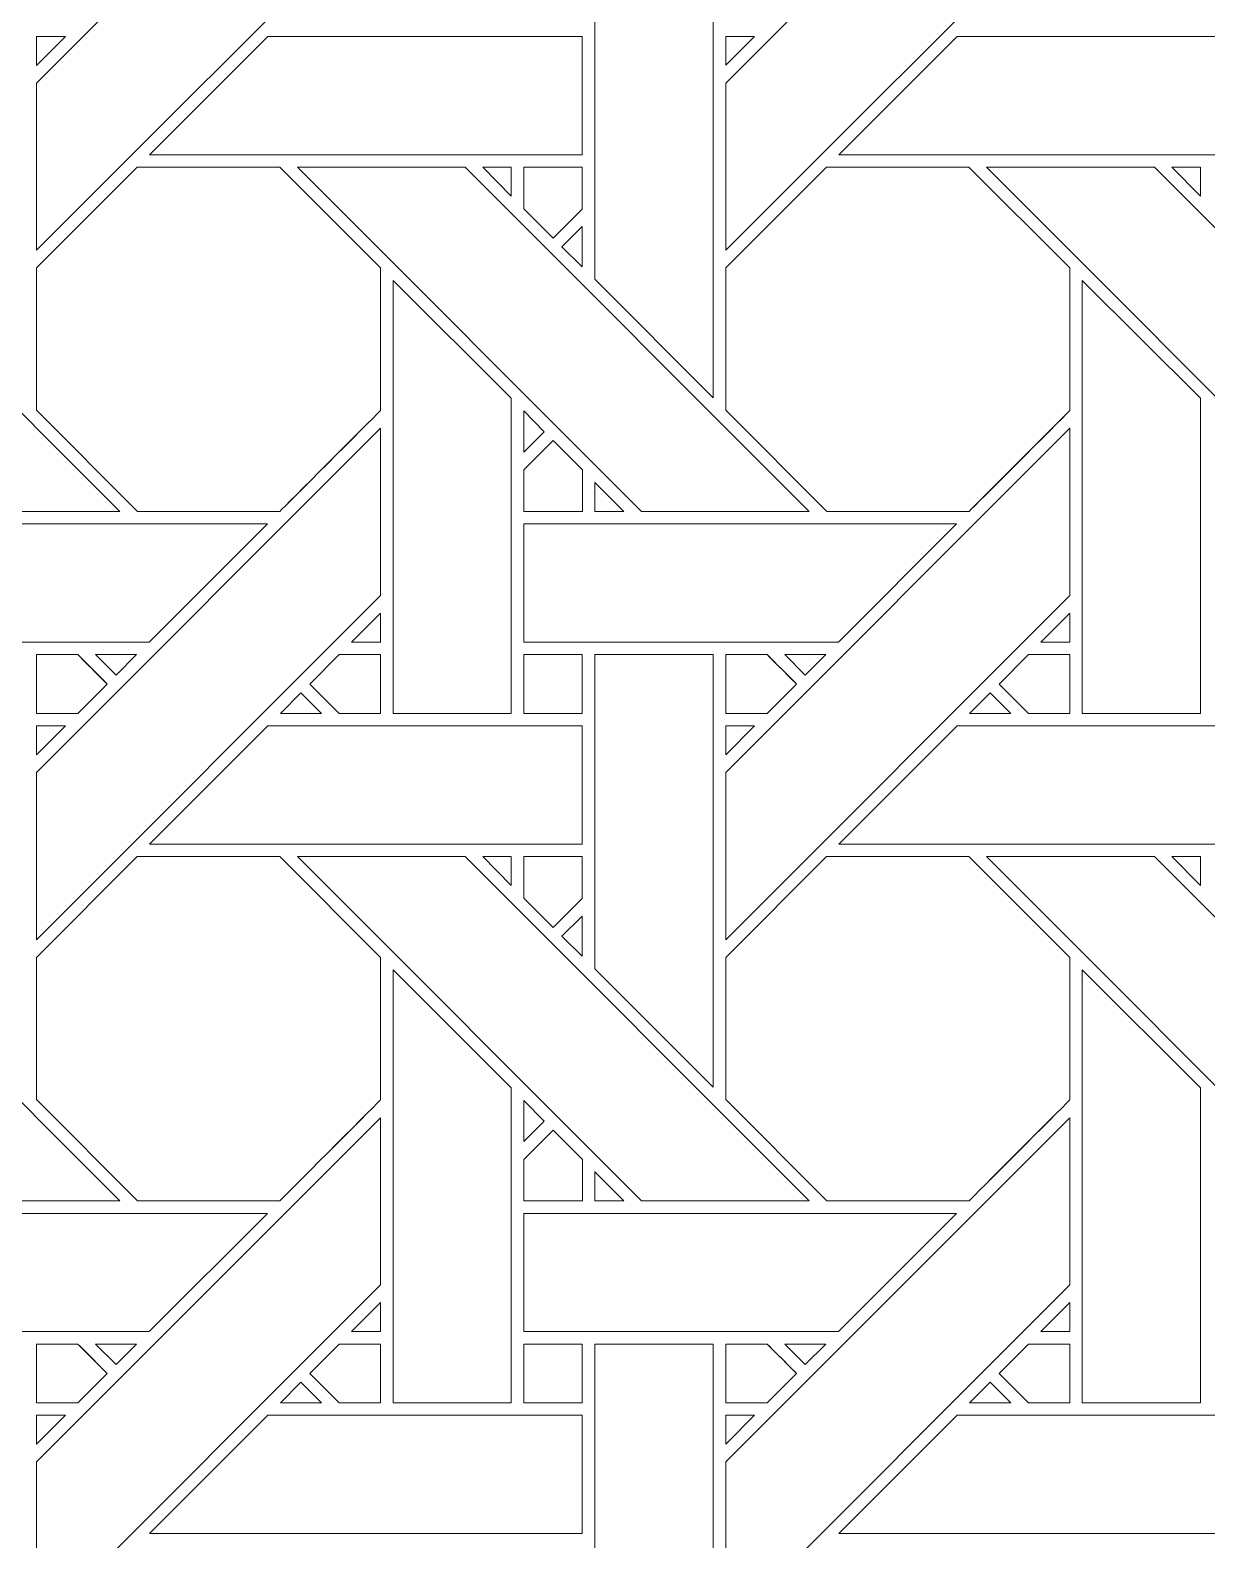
# Model space of a CAD drawing. Header units: inches. Extents: x 4.9 to 19.9, y 1.6 to 16.6.
# Drawn here: x 14.509 to 16.129, y 6.968 to 9.046 of the extents above; entities that cross this region are included whole.
import ezdxf

# ---------------------------------------------------------------- set-up
doc = ezdxf.new("R2010")
doc.units = ezdxf.units.IN
doc.header["$MEASUREMENT"] = 0
doc.layers.add('Design', color=7, linetype='Continuous', lineweight=0)

msp = doc.modelspace()

# ---------------------------------------------------------------- linework, layer by layer
at = {"layer": 'Design'}
for points, knots in [([(12.3829, 16.5948), (8.2407, 16.5948), (4.8829, 13.2369), (4.8829, 9.0948), (4.8829, 4.9526), (8.2407, 1.5948), (12.3829, 1.5948), (16.525, 1.5948), (19.8829, 4.9526), (19.8829, 9.0948), (19.8829, 13.2369), (16.525, 16.5948), (12.3829, 16.5948)], [0, 0, 0, 0, 1, 1, 1, 2, 2, 2, 3, 3, 3, 4, 4, 4, 4]), ([(12.3829, 15.6543), (8.7601, 15.6543), (5.8233, 12.7175), (5.8233, 9.0948), (5.8233, 5.472), (8.7601, 2.5353), (12.3829, 2.5353), (16.0056, 2.5353), (18.9424, 5.472), (18.9424, 9.0948), (18.9424, 12.7175), (16.0056, 15.6543), (12.3829, 15.6543)], [0, 0, 0, 0, 1, 1, 1, 2, 2, 2, 3, 3, 3, 4, 4, 4, 4]), ([(14.9915, 9.2166), (14.9915, 9.2166), (14.5179, 8.743), (14.5179, 8.743), (14.5179, 8.743), (14.5179, 8.9731), (14.5179, 8.9731), (14.5179, 8.9731), (14.9915, 9.4467), (14.9915, 9.4467), (14.9915, 9.4467), (14.9915, 9.2166), (14.9915, 9.2166)], [0, 0, 0, 0, 1, 1, 1, 2, 2, 2, 3, 3, 3, 4, 4, 4, 4]), ([(15.4666, 8.9731), (15.4666, 8.9731), (15.9403, 9.4467), (15.9403, 9.4467), (15.9403, 9.4467), (15.9403, 9.2166), (15.9403, 9.2166), (15.9403, 9.2166), (15.4666, 8.743), (15.4666, 8.743), (15.4666, 8.743), (15.4666, 8.9731), (15.4666, 8.9731)], [0, 0, 0, 0, 1, 1, 1, 2, 2, 2, 3, 3, 3, 4, 4, 4, 4]), ([(15.4494, 9.1352), (15.4494, 9.1352), (15.4494, 8.5401), (15.4494, 8.5401), (15.4494, 8.5401), (15.2865, 8.703), (15.2865, 8.703), (15.2865, 8.703), (15.2865, 9.1352), (15.2865, 9.1352), (15.2865, 9.1352), (15.4494, 9.1352), (15.4494, 9.1352)], [0, 0, 0, 0, 1, 1, 1, 2, 2, 2, 3, 3, 3, 4, 4, 4, 4]), ([(14.5577, 9.0373), (14.5577, 9.0373), (14.5179, 8.9974), (14.5179, 8.9974), (14.5179, 8.9974), (14.5179, 9.0373), (14.5179, 9.0373), (14.5179, 9.0373), (14.5577, 9.0373), (14.5577, 9.0373)], [0, 0, 0, 0, 1, 1, 1, 2, 2, 2, 3, 3, 3, 3]), ([(14.6737, 8.8745), (14.6737, 8.8745), (14.8365, 9.0373), (14.8365, 9.0373), (14.8365, 9.0373), (15.269, 9.0373), (15.269, 9.0373), (15.269, 9.0373), (15.269, 8.8745), (15.269, 8.8745), (15.269, 8.8745), (14.6737, 8.8745), (14.6737, 8.8745)], [0, 0, 0, 0, 1, 1, 1, 2, 2, 2, 3, 3, 3, 4, 4, 4, 4]), ([(15.5064, 9.0373), (15.5064, 9.0373), (15.4666, 8.9975), (15.4666, 8.9975), (15.4666, 8.9975), (15.4666, 9.0373), (15.4666, 9.0373), (15.4666, 9.0373), (15.5064, 9.0373), (15.5064, 9.0373)], [0, 0, 0, 0, 1, 1, 1, 2, 2, 2, 3, 3, 3, 3]), ([(15.6224, 8.8745), (15.6224, 8.8745), (15.7853, 9.0373), (15.7853, 9.0373), (15.7853, 9.0373), (16.2177, 9.0373), (16.2177, 9.0373), (16.2177, 9.0373), (16.2177, 8.8745), (16.2177, 8.8745), (16.2177, 8.8745), (15.6224, 8.8745), (15.6224, 8.8745)], [0, 0, 0, 0, 1, 1, 1, 2, 2, 2, 3, 3, 3, 4, 4, 4, 4]), ([(14.4018, 8.3837), (14.4018, 8.3837), (13.9283, 8.8573), (13.9283, 8.8573), (13.9283, 8.8573), (14.1592, 8.8573), (14.1592, 8.8573), (14.1592, 8.8573), (14.6329, 8.3837), (14.6329, 8.3837), (14.6329, 8.3837), (14.4018, 8.3837), (14.4018, 8.3837)], [0, 0, 0, 0, 1, 1, 1, 2, 2, 2, 3, 3, 3, 4, 4, 4, 4]), ([(14.8528, 8.3837), (14.8528, 8.3837), (14.6571, 8.3837), (14.6571, 8.3837), (14.6571, 8.3837), (14.5179, 8.5229), (14.5179, 8.5229), (14.5179, 8.5229), (14.5179, 8.7186), (14.5179, 8.7186), (14.5179, 8.7186), (14.6566, 8.8573), (14.6566, 8.8573), (14.6566, 8.8573), (14.8528, 8.8573), (14.8528, 8.8573), (14.8528, 8.8573), (14.9915, 8.7186), (14.9915, 8.7186), (14.9915, 8.7186), (14.9915, 8.5224), (14.9915, 8.5224), (14.9737, 8.5045), (14.8618, 8.3927), (14.8528, 8.3837)], [0, 0, 0, 0, 1, 1, 1, 2, 2, 2, 3, 3, 3, 4, 4, 4, 5, 5, 5, 6, 6, 6, 7, 7, 7, 8, 8, 8, 8]), ([(14.9915, 8.5224), (14.9735, 8.5042), (14.8616, 8.3925), (14.8528, 8.3837), (14.8528, 8.3837), (14.6571, 8.3837), (14.6571, 8.3837), (14.6571, 8.3837), (14.5179, 8.5229), (14.5179, 8.5229), (14.5179, 8.5229), (14.5179, 8.7186), (14.5179, 8.7186), (14.5179, 8.7186), (14.6566, 8.8573), (14.6566, 8.8573), (14.6566, 8.8573), (14.8528, 8.8573), (14.8528, 8.8573), (14.8528, 8.8573), (14.9915, 8.7186), (14.9915, 8.7186), (14.9915, 8.7186), (14.9915, 8.5224), (14.9915, 8.5224)], [0, 0, 0, 0, 1, 1, 1, 2, 2, 2, 3, 3, 3, 4, 4, 4, 5, 5, 5, 6, 6, 6, 7, 7, 7, 8, 8, 8, 8]), ([(15.3505, 8.3837), (15.3505, 8.3837), (14.877, 8.8573), (14.877, 8.8573), (14.877, 8.8573), (15.1079, 8.8573), (15.1079, 8.8573), (15.1079, 8.8573), (15.5816, 8.3837), (15.5816, 8.3837), (15.5816, 8.3837), (15.3505, 8.3837), (15.3505, 8.3837)], [0, 0, 0, 0, 1, 1, 1, 2, 2, 2, 3, 3, 3, 4, 4, 4, 4]), ([(15.1715, 8.8573), (15.1715, 8.8573), (15.1715, 8.8175), (15.1715, 8.8175), (15.1715, 8.8175), (15.1321, 8.8573), (15.1321, 8.8573), (15.1321, 8.8573), (15.1715, 8.8573), (15.1715, 8.8573)], [0, 0, 0, 0, 1, 1, 1, 2, 2, 2, 3, 3, 3, 3]), ([(15.269, 8.8573), (15.269, 8.8573), (15.269, 8.7997), (15.269, 8.7997), (15.269, 8.7997), (15.2291, 8.7598), (15.2291, 8.7598), (15.2291, 8.7598), (15.1887, 8.8001), (15.1887, 8.8001), (15.1887, 8.8001), (15.1887, 8.8573), (15.1887, 8.8573), (15.1887, 8.8573), (15.269, 8.8573), (15.269, 8.8573)], [0, 0, 0, 0, 1, 1, 1, 2, 2, 2, 3, 3, 3, 4, 4, 4, 5, 5, 5, 5]), ([(15.2291, 8.7598), (15.2291, 8.7598), (15.1887, 8.8001), (15.1887, 8.8001), (15.1887, 8.8001), (15.1887, 8.8573), (15.1887, 8.8573), (15.1887, 8.8573), (15.269, 8.8573), (15.269, 8.8573), (15.269, 8.8573), (15.269, 8.7997), (15.269, 8.7997), (15.269, 8.7997), (15.2291, 8.7598), (15.2291, 8.7598)], [0, 0, 0, 0, 1, 1, 1, 2, 2, 2, 3, 3, 3, 4, 4, 4, 5, 5, 5, 5]), ([(15.6053, 8.8573), (15.6053, 8.8573), (15.8015, 8.8573), (15.8015, 8.8573), (15.8015, 8.8573), (15.9403, 8.7186), (15.9403, 8.7186), (15.9403, 8.7186), (15.9403, 8.5224), (15.9403, 8.5224), (15.9225, 8.5044), (15.8105, 8.3927), (15.8016, 8.3837), (15.8016, 8.3837), (15.6058, 8.3837), (15.6058, 8.3837), (15.6058, 8.3837), (15.4666, 8.5229), (15.4666, 8.5229), (15.4666, 8.5229), (15.4666, 8.7186), (15.4666, 8.7186), (15.4666, 8.7186), (15.6053, 8.8573), (15.6053, 8.8573)], [0, 0, 0, 0, 1, 1, 1, 2, 2, 2, 3, 3, 3, 4, 4, 4, 5, 5, 5, 6, 6, 6, 7, 7, 7, 8, 8, 8, 8]), ([(15.9403, 8.5224), (15.9221, 8.5041), (15.8102, 8.3924), (15.8016, 8.3837), (15.8016, 8.3837), (15.6058, 8.3837), (15.6058, 8.3837), (15.6058, 8.3837), (15.4666, 8.5229), (15.4666, 8.5229), (15.4666, 8.5229), (15.4666, 8.7186), (15.4666, 8.7186), (15.4666, 8.7186), (15.6053, 8.8573), (15.6053, 8.8573), (15.6053, 8.8573), (15.8015, 8.8573), (15.8015, 8.8573), (15.8015, 8.8573), (15.9403, 8.7186), (15.9403, 8.7186), (15.9403, 8.7186), (15.9403, 8.5224), (15.9403, 8.5224)], [0, 0, 0, 0, 1, 1, 1, 2, 2, 2, 3, 3, 3, 4, 4, 4, 5, 5, 5, 6, 6, 6, 7, 7, 7, 8, 8, 8, 8]), ([(16.2993, 8.3837), (16.2993, 8.3837), (15.8257, 8.8573), (15.8257, 8.8573), (15.8257, 8.8573), (16.0567, 8.8573), (16.0567, 8.8573), (16.0567, 8.8573), (16.5303, 8.3837), (16.5303, 8.3837), (16.5303, 8.3837), (16.2993, 8.3837), (16.2993, 8.3837)], [0, 0, 0, 0, 1, 1, 1, 2, 2, 2, 3, 3, 3, 4, 4, 4, 4]), ([(16.1202, 8.8573), (16.1202, 8.8573), (16.1202, 8.8175), (16.1202, 8.8175), (16.1202, 8.8175), (16.0808, 8.8573), (16.0808, 8.8573), (16.0808, 8.8573), (16.1202, 8.8573), (16.1202, 8.8573)], [0, 0, 0, 0, 1, 1, 1, 2, 2, 2, 3, 3, 3, 3]), ([(15.269, 8.7755), (15.269, 8.7755), (15.269, 8.7203), (15.269, 8.7203), (15.269, 8.7203), (15.2412, 8.7477), (15.2412, 8.7477), (15.2412, 8.7477), (15.269, 8.7755), (15.269, 8.7755)], [0, 0, 0, 0, 1, 1, 1, 2, 2, 2, 3, 3, 3, 3]), ([(15.0087, 8.1057), (15.0087, 8.1057), (15.0087, 8.7015), (15.0087, 8.7015), (15.0087, 8.7015), (15.1714, 8.5394), (15.1714, 8.5394), (15.1714, 8.5394), (15.1714, 8.1057), (15.1714, 8.1057), (15.1714, 8.1057), (15.0087, 8.1057), (15.0087, 8.1057)], [0, 0, 0, 0, 1, 1, 1, 2, 2, 2, 3, 3, 3, 4, 4, 4, 4]), ([(15.9574, 8.1057), (15.9574, 8.1057), (15.9574, 8.7015), (15.9574, 8.7015), (15.9574, 8.7015), (16.1201, 8.5394), (16.1201, 8.5394), (16.1201, 8.5394), (16.1201, 8.1057), (16.1201, 8.1057), (16.1201, 8.1057), (15.9574, 8.1057), (15.9574, 8.1057)], [0, 0, 0, 0, 1, 1, 1, 2, 2, 2, 3, 3, 3, 4, 4, 4, 4]), ([(15.1887, 8.4651), (15.1887, 8.4651), (15.1887, 8.5219), (15.1887, 8.5219), (15.1887, 8.5219), (15.2169, 8.4933), (15.2169, 8.4933), (15.2169, 8.4933), (15.1887, 8.4651), (15.1887, 8.4651)], [0, 0, 0, 0, 1, 1, 1, 2, 2, 2, 3, 3, 3, 3]), ([(14.9915, 8.2679), (14.9915, 8.2679), (14.5179, 7.7943), (14.5179, 7.7943), (14.5179, 7.7943), (14.5179, 8.0244), (14.5179, 8.0244), (14.5179, 8.0244), (14.9915, 8.498), (14.9915, 8.498), (14.9915, 8.498), (14.9915, 8.2679), (14.9915, 8.2679)], [0, 0, 0, 0, 1, 1, 1, 2, 2, 2, 3, 3, 3, 4, 4, 4, 4]), ([(15.4666, 8.0244), (15.4666, 8.0244), (15.9403, 8.498), (15.9403, 8.498), (15.9403, 8.498), (15.9403, 8.2679), (15.9403, 8.2679), (15.9403, 8.2679), (15.4666, 7.7943), (15.4666, 7.7943), (15.4666, 7.7943), (15.4666, 8.0244), (15.4666, 8.0244)], [0, 0, 0, 0, 1, 1, 1, 2, 2, 2, 3, 3, 3, 4, 4, 4, 4]), ([(15.1887, 8.3834), (15.1887, 8.3834), (15.1887, 8.4407), (15.1887, 8.4407), (15.1887, 8.4407), (15.2291, 8.4811), (15.2291, 8.4811), (15.2291, 8.4811), (15.2694, 8.4407), (15.2694, 8.4407), (15.2694, 8.4407), (15.2694, 8.3834), (15.2694, 8.3834), (15.2694, 8.3834), (15.1887, 8.3834), (15.1887, 8.3834)], [0, 0, 0, 0, 1, 1, 1, 2, 2, 2, 3, 3, 3, 4, 4, 4, 5, 5, 5, 5]), ([(15.2291, 8.4811), (15.2291, 8.4811), (15.2694, 8.4407), (15.2694, 8.4407), (15.2694, 8.4407), (15.2694, 8.3834), (15.2694, 8.3834), (15.2694, 8.3834), (15.1887, 8.3834), (15.1887, 8.3834), (15.1887, 8.3834), (15.1887, 8.4407), (15.1887, 8.4407), (15.1887, 8.4407), (15.2291, 8.4811), (15.2291, 8.4811)], [0, 0, 0, 0, 1, 1, 1, 2, 2, 2, 3, 3, 3, 4, 4, 4, 5, 5, 5, 5]), ([(15.2866, 8.3837), (15.2866, 8.3837), (15.2866, 8.4235), (15.2866, 8.4235), (15.2866, 8.4235), (15.3264, 8.3837), (15.3264, 8.3837), (15.3264, 8.3837), (15.2866, 8.3837), (15.2866, 8.3837)], [0, 0, 0, 0, 1, 1, 1, 2, 2, 2, 3, 3, 3, 3]), ([(14.24, 8.2037), (14.24, 8.2037), (14.24, 8.3664), (14.24, 8.3664), (14.24, 8.3664), (14.8357, 8.3664), (14.8357, 8.3664), (14.8357, 8.3664), (14.673, 8.2037), (14.673, 8.2037), (14.673, 8.2037), (14.24, 8.2037), (14.24, 8.2037)], [0, 0, 0, 0, 1, 1, 1, 2, 2, 2, 3, 3, 3, 4, 4, 4, 4]), ([(15.1887, 8.2037), (15.1887, 8.2037), (15.1887, 8.3664), (15.1887, 8.3664), (15.1887, 8.3664), (15.7844, 8.3664), (15.7844, 8.3664), (15.7844, 8.3664), (15.6217, 8.2037), (15.6217, 8.2037), (15.6217, 8.2037), (15.1887, 8.2037), (15.1887, 8.2037)], [0, 0, 0, 0, 1, 1, 1, 2, 2, 2, 3, 3, 3, 4, 4, 4, 4]), ([(14.9517, 8.2038), (14.9517, 8.2038), (14.9915, 8.2435), (14.9915, 8.2435), (14.9915, 8.2435), (14.9915, 8.2038), (14.9915, 8.2038), (14.9915, 8.2038), (14.9517, 8.2038), (14.9517, 8.2038)], [0, 0, 0, 0, 1, 1, 1, 2, 2, 2, 3, 3, 3, 3]), ([(15.9403, 8.2435), (15.9403, 8.2435), (15.9403, 8.2038), (15.9403, 8.2038), (15.9403, 8.2038), (15.9005, 8.2038), (15.9005, 8.2038), (15.9005, 8.2038), (15.9403, 8.2435), (15.9403, 8.2435)], [0, 0, 0, 0, 1, 1, 1, 2, 2, 2, 3, 3, 3, 3]), ([(14.5179, 8.1057), (14.5179, 8.1057), (14.5179, 8.1865), (14.5179, 8.1865), (14.5179, 8.1865), (14.5749, 8.1865), (14.5749, 8.1865), (14.5801, 8.1813), (14.6108, 8.1505), (14.6153, 8.1461), (14.6153, 8.1461), (14.5748, 8.1057), (14.5748, 8.1057), (14.5748, 8.1057), (14.5179, 8.1057), (14.5179, 8.1057)], [0, 0, 0, 0, 1, 1, 1, 2, 2, 2, 3, 3, 3, 4, 4, 4, 5, 5, 5, 5]), ([(14.5179, 8.1057), (14.5179, 8.1057), (14.5179, 8.1865), (14.5179, 8.1865), (14.5179, 8.1865), (14.5749, 8.1865), (14.5749, 8.1865), (14.5749, 8.1865), (14.6153, 8.1461), (14.6153, 8.1461), (14.6153, 8.1461), (14.5748, 8.1057), (14.5748, 8.1057), (14.5748, 8.1057), (14.5179, 8.1057), (14.5179, 8.1057)], [0, 0, 0, 0, 1, 1, 1, 2, 2, 2, 3, 3, 3, 4, 4, 4, 5, 5, 5, 5]), ([(14.5993, 8.1865), (14.5993, 8.1865), (14.6557, 8.1865), (14.6557, 8.1865), (14.6557, 8.1865), (14.6275, 8.1583), (14.6275, 8.1583), (14.6275, 8.1583), (14.5993, 8.1865), (14.5993, 8.1865)], [0, 0, 0, 0, 1, 1, 1, 2, 2, 2, 3, 3, 3, 3]), ([(14.9344, 8.1057), (14.9344, 8.1057), (14.8941, 8.1461), (14.8941, 8.1461), (14.8941, 8.1461), (14.9345, 8.1865), (14.9345, 8.1865), (14.9345, 8.1865), (14.9915, 8.1865), (14.9915, 8.1865), (14.9915, 8.1865), (14.9915, 8.1057), (14.9915, 8.1057), (14.9915, 8.1057), (14.9344, 8.1057), (14.9344, 8.1057)], [0, 0, 0, 0, 1, 1, 1, 2, 2, 2, 3, 3, 3, 4, 4, 4, 5, 5, 5, 5]), ([(14.8941, 8.1461), (14.8941, 8.1461), (14.9345, 8.1865), (14.9345, 8.1865), (14.9345, 8.1865), (14.9915, 8.1865), (14.9915, 8.1865), (14.9915, 8.1865), (14.9915, 8.1057), (14.9915, 8.1057), (14.9915, 8.1057), (14.9344, 8.1057), (14.9344, 8.1057), (14.9344, 8.1057), (14.8941, 8.1461), (14.8941, 8.1461)], [0, 0, 0, 0, 1, 1, 1, 2, 2, 2, 3, 3, 3, 4, 4, 4, 5, 5, 5, 5]), ([(15.1887, 8.1865), (15.1887, 8.1865), (15.269, 8.1865), (15.269, 8.1865), (15.269, 8.1865), (15.269, 8.1057), (15.269, 8.1057), (15.269, 8.1057), (15.1887, 8.1057), (15.1887, 8.1057), (15.1887, 8.1057), (15.1887, 8.1865), (15.1887, 8.1865)], [0, 0, 0, 0, 1, 1, 1, 2, 2, 2, 3, 3, 3, 4, 4, 4, 4]), ([(15.1887, 8.1057), (15.1887, 8.1057), (15.1887, 8.1865), (15.1887, 8.1865), (15.1887, 8.1865), (15.269, 8.1865), (15.269, 8.1865), (15.269, 8.1865), (15.269, 8.1057), (15.269, 8.1057), (15.269, 8.1057), (15.1887, 8.1057), (15.1887, 8.1057)], [0, 0, 0, 0, 1, 1, 1, 2, 2, 2, 3, 3, 3, 4, 4, 4, 4]), ([(15.4494, 8.1865), (15.4494, 8.1865), (15.4494, 7.5914), (15.4494, 7.5914), (15.4494, 7.5914), (15.2865, 7.7543), (15.2865, 7.7543), (15.2865, 7.7543), (15.2865, 8.1865), (15.2865, 8.1865), (15.2865, 8.1865), (15.4494, 8.1865), (15.4494, 8.1865)], [0, 0, 0, 0, 1, 1, 1, 2, 2, 2, 3, 3, 3, 4, 4, 4, 4]), ([(15.5237, 8.1865), (15.5288, 8.1813), (15.5596, 8.1505), (15.564, 8.1461), (15.564, 8.1461), (15.5236, 8.1057), (15.5236, 8.1057), (15.5236, 8.1057), (15.4666, 8.1057), (15.4666, 8.1057), (15.4666, 8.1057), (15.4666, 8.1865), (15.4666, 8.1865), (15.4666, 8.1865), (15.5237, 8.1865), (15.5237, 8.1865)], [0, 0, 0, 0, 1, 1, 1, 2, 2, 2, 3, 3, 3, 4, 4, 4, 5, 5, 5, 5]), ([(15.4666, 8.1057), (15.4666, 8.1057), (15.4666, 8.1865), (15.4666, 8.1865), (15.4666, 8.1865), (15.5237, 8.1865), (15.5237, 8.1865), (15.5294, 8.1808), (15.564, 8.1461), (15.564, 8.1461), (15.564, 8.1461), (15.5236, 8.1057), (15.5236, 8.1057), (15.5236, 8.1057), (15.4666, 8.1057), (15.4666, 8.1057)], [0, 0, 0, 0, 1, 1, 1, 2, 2, 2, 3, 3, 3, 4, 4, 4, 5, 5, 5, 5]), ([(15.548, 8.1865), (15.548, 8.1865), (15.6045, 8.1865), (15.6045, 8.1865), (15.6045, 8.1865), (15.5762, 8.1583), (15.5762, 8.1583), (15.5762, 8.1583), (15.548, 8.1865), (15.548, 8.1865)], [0, 0, 0, 0, 1, 1, 1, 2, 2, 2, 3, 3, 3, 3]), ([(15.8832, 8.1057), (15.8832, 8.1057), (15.8428, 8.1461), (15.8428, 8.1461), (15.8428, 8.1461), (15.8832, 8.1865), (15.8832, 8.1865), (15.8832, 8.1865), (15.9403, 8.1865), (15.9403, 8.1865), (15.9403, 8.1865), (15.9403, 8.1057), (15.9403, 8.1057), (15.9403, 8.1057), (15.8832, 8.1057), (15.8832, 8.1057)], [0, 0, 0, 0, 1, 1, 1, 2, 2, 2, 3, 3, 3, 4, 4, 4, 5, 5, 5, 5]), ([(15.8428, 8.1461), (15.8428, 8.1461), (15.8832, 8.1865), (15.8832, 8.1865), (15.8832, 8.1865), (15.9403, 8.1865), (15.9403, 8.1865), (15.9403, 8.1865), (15.9403, 8.1057), (15.9403, 8.1057), (15.9403, 8.1057), (15.8832, 8.1057), (15.8832, 8.1057), (15.8832, 8.1057), (15.8428, 8.1461), (15.8428, 8.1461)], [0, 0, 0, 0, 1, 1, 1, 2, 2, 2, 3, 3, 3, 4, 4, 4, 5, 5, 5, 5]), ([(14.9102, 8.1057), (14.9102, 8.1057), (14.8537, 8.1057), (14.8537, 8.1057), (14.8537, 8.1057), (14.8819, 8.1339), (14.8819, 8.1339), (14.8819, 8.1339), (14.9102, 8.1057), (14.9102, 8.1057)], [0, 0, 0, 0, 1, 1, 1, 2, 2, 2, 3, 3, 3, 3]), ([(15.8307, 8.1339), (15.8307, 8.1339), (15.8589, 8.1057), (15.8589, 8.1057), (15.8589, 8.1057), (15.8024, 8.1057), (15.8024, 8.1057), (15.8024, 8.1057), (15.8307, 8.1339), (15.8307, 8.1339)], [0, 0, 0, 0, 1, 1, 1, 2, 2, 2, 3, 3, 3, 3]), ([(14.5577, 8.0885), (14.5577, 8.0885), (14.5179, 8.0487), (14.5179, 8.0487), (14.5179, 8.0487), (14.5179, 8.0885), (14.5179, 8.0885), (14.5179, 8.0885), (14.5577, 8.0885), (14.5577, 8.0885)], [0, 0, 0, 0, 1, 1, 1, 2, 2, 2, 3, 3, 3, 3]), ([(14.6737, 7.9257), (14.6737, 7.9257), (14.8365, 8.0885), (14.8365, 8.0885), (14.8365, 8.0885), (15.269, 8.0885), (15.269, 8.0885), (15.269, 8.0885), (15.269, 7.9257), (15.269, 7.9257), (15.269, 7.9257), (14.6737, 7.9257), (14.6737, 7.9257)], [0, 0, 0, 0, 1, 1, 1, 2, 2, 2, 3, 3, 3, 4, 4, 4, 4]), ([(15.5064, 8.0885), (15.5064, 8.0885), (15.4666, 8.0487), (15.4666, 8.0487), (15.4666, 8.0487), (15.4666, 8.0885), (15.4666, 8.0885), (15.4666, 8.0885), (15.5064, 8.0885), (15.5064, 8.0885)], [0, 0, 0, 0, 1, 1, 1, 2, 2, 2, 3, 3, 3, 3]), ([(15.6224, 7.9257), (15.6224, 7.9257), (15.7853, 8.0885), (15.7853, 8.0885), (15.7853, 8.0885), (16.2177, 8.0885), (16.2177, 8.0885), (16.2177, 8.0885), (16.2177, 7.9257), (16.2177, 7.9257), (16.2177, 7.9257), (15.6224, 7.9257), (15.6224, 7.9257)], [0, 0, 0, 0, 1, 1, 1, 2, 2, 2, 3, 3, 3, 4, 4, 4, 4]), ([(14.4018, 7.435), (14.4018, 7.435), (13.9283, 7.9086), (13.9283, 7.9086), (13.9283, 7.9086), (14.1592, 7.9086), (14.1592, 7.9086), (14.1592, 7.9086), (14.6329, 7.435), (14.6329, 7.435), (14.6329, 7.435), (14.4018, 7.435), (14.4018, 7.435)], [0, 0, 0, 0, 1, 1, 1, 2, 2, 2, 3, 3, 3, 4, 4, 4, 4]), ([(14.8528, 7.435), (14.8528, 7.435), (14.6571, 7.435), (14.6571, 7.435), (14.6571, 7.435), (14.5179, 7.5742), (14.5179, 7.5742), (14.5179, 7.5742), (14.5179, 7.7699), (14.5179, 7.7699), (14.5179, 7.7699), (14.6566, 7.9086), (14.6566, 7.9086), (14.6566, 7.9086), (14.8528, 7.9086), (14.8528, 7.9086), (14.8528, 7.9086), (14.9915, 7.7699), (14.9915, 7.7699), (14.9915, 7.7699), (14.9915, 7.5737), (14.9915, 7.5737), (14.9737, 7.5557), (14.8618, 7.444), (14.8528, 7.435)], [0, 0, 0, 0, 1, 1, 1, 2, 2, 2, 3, 3, 3, 4, 4, 4, 5, 5, 5, 6, 6, 6, 7, 7, 7, 8, 8, 8, 8]), ([(14.9915, 7.5737), (14.9736, 7.5556), (14.8617, 7.4439), (14.8528, 7.435), (14.8528, 7.435), (14.6571, 7.435), (14.6571, 7.435), (14.6571, 7.435), (14.5179, 7.5742), (14.5179, 7.5742), (14.5179, 7.5742), (14.5179, 7.7699), (14.5179, 7.7699), (14.5179, 7.7699), (14.6566, 7.9086), (14.6566, 7.9086), (14.6566, 7.9086), (14.8528, 7.9086), (14.8528, 7.9086), (14.8528, 7.9086), (14.9915, 7.7699), (14.9915, 7.7699), (14.9915, 7.7699), (14.9915, 7.5737), (14.9915, 7.5737)], [0, 0, 0, 0, 1, 1, 1, 2, 2, 2, 3, 3, 3, 4, 4, 4, 5, 5, 5, 6, 6, 6, 7, 7, 7, 8, 8, 8, 8]), ([(15.3505, 7.435), (15.3505, 7.435), (14.877, 7.9086), (14.877, 7.9086), (14.877, 7.9086), (15.1079, 7.9086), (15.1079, 7.9086), (15.1079, 7.9086), (15.5816, 7.435), (15.5816, 7.435), (15.5816, 7.435), (15.3505, 7.435), (15.3505, 7.435)], [0, 0, 0, 0, 1, 1, 1, 2, 2, 2, 3, 3, 3, 4, 4, 4, 4]), ([(15.1715, 7.9086), (15.1715, 7.9086), (15.1715, 7.8688), (15.1715, 7.8688), (15.1715, 7.8688), (15.1321, 7.9086), (15.1321, 7.9086), (15.1321, 7.9086), (15.1715, 7.9086), (15.1715, 7.9086)], [0, 0, 0, 0, 1, 1, 1, 2, 2, 2, 3, 3, 3, 3]), ([(15.269, 7.9086), (15.269, 7.9086), (15.269, 7.851), (15.269, 7.851), (15.269, 7.851), (15.2291, 7.8111), (15.2291, 7.8111), (15.2291, 7.8111), (15.1887, 7.8514), (15.1887, 7.8514), (15.1887, 7.8514), (15.1887, 7.9086), (15.1887, 7.9086), (15.1887, 7.9086), (15.269, 7.9086), (15.269, 7.9086)], [0, 0, 0, 0, 1, 1, 1, 2, 2, 2, 3, 3, 3, 4, 4, 4, 5, 5, 5, 5]), ([(15.2291, 7.8111), (15.2291, 7.8111), (15.1887, 7.8514), (15.1887, 7.8514), (15.1887, 7.8514), (15.1887, 7.9086), (15.1887, 7.9086), (15.1887, 7.9086), (15.269, 7.9086), (15.269, 7.9086), (15.269, 7.9086), (15.269, 7.851), (15.269, 7.851), (15.269, 7.851), (15.2291, 7.8111), (15.2291, 7.8111)], [0, 0, 0, 0, 1, 1, 1, 2, 2, 2, 3, 3, 3, 4, 4, 4, 5, 5, 5, 5]), ([(15.6053, 7.9086), (15.6053, 7.9086), (15.8015, 7.9086), (15.8015, 7.9086), (15.8015, 7.9086), (15.9403, 7.7699), (15.9403, 7.7699), (15.9403, 7.7699), (15.9403, 7.5737), (15.9403, 7.5737), (15.9225, 7.5557), (15.8105, 7.444), (15.8016, 7.435), (15.8016, 7.435), (15.6058, 7.435), (15.6058, 7.435), (15.6058, 7.435), (15.4666, 7.5742), (15.4666, 7.5742), (15.4666, 7.5742), (15.4666, 7.7699), (15.4666, 7.7699), (15.4666, 7.7699), (15.6053, 7.9086), (15.6053, 7.9086)], [0, 0, 0, 0, 1, 1, 1, 2, 2, 2, 3, 3, 3, 4, 4, 4, 5, 5, 5, 6, 6, 6, 7, 7, 7, 8, 8, 8, 8]), ([(15.9403, 7.5737), (15.9223, 7.5555), (15.8104, 7.4438), (15.8016, 7.435), (15.8016, 7.435), (15.6058, 7.435), (15.6058, 7.435), (15.6058, 7.435), (15.4666, 7.5742), (15.4666, 7.5742), (15.4666, 7.5742), (15.4666, 7.7699), (15.4666, 7.7699), (15.4666, 7.7699), (15.6053, 7.9086), (15.6053, 7.9086), (15.6053, 7.9086), (15.8015, 7.9086), (15.8015, 7.9086), (15.8015, 7.9086), (15.9403, 7.7699), (15.9403, 7.7699), (15.9403, 7.7699), (15.9403, 7.5737), (15.9403, 7.5737)], [0, 0, 0, 0, 1, 1, 1, 2, 2, 2, 3, 3, 3, 4, 4, 4, 5, 5, 5, 6, 6, 6, 7, 7, 7, 8, 8, 8, 8]), ([(16.2993, 7.435), (16.2993, 7.435), (15.8257, 7.9086), (15.8257, 7.9086), (15.8257, 7.9086), (16.0567, 7.9086), (16.0567, 7.9086), (16.0567, 7.9086), (16.5303, 7.435), (16.5303, 7.435), (16.5303, 7.435), (16.2993, 7.435), (16.2993, 7.435)], [0, 0, 0, 0, 1, 1, 1, 2, 2, 2, 3, 3, 3, 4, 4, 4, 4]), ([(16.1202, 7.9086), (16.1202, 7.9086), (16.1202, 7.8688), (16.1202, 7.8688), (16.1202, 7.8688), (16.0808, 7.9086), (16.0808, 7.9086), (16.0808, 7.9086), (16.1202, 7.9086), (16.1202, 7.9086)], [0, 0, 0, 0, 1, 1, 1, 2, 2, 2, 3, 3, 3, 3]), ([(15.269, 7.8268), (15.269, 7.8268), (15.269, 7.7716), (15.269, 7.7716), (15.269, 7.7716), (15.2412, 7.799), (15.2412, 7.799), (15.2412, 7.799), (15.269, 7.8268), (15.269, 7.8268)], [0, 0, 0, 0, 1, 1, 1, 2, 2, 2, 3, 3, 3, 3]), ([(15.0087, 7.157), (15.0087, 7.157), (15.0087, 7.7528), (15.0087, 7.7528), (15.0087, 7.7528), (15.1714, 7.5906), (15.1714, 7.5906), (15.1714, 7.5906), (15.1714, 7.157), (15.1714, 7.157), (15.1714, 7.157), (15.0087, 7.157), (15.0087, 7.157)], [0, 0, 0, 0, 1, 1, 1, 2, 2, 2, 3, 3, 3, 4, 4, 4, 4]), ([(15.9574, 7.157), (15.9574, 7.157), (15.9574, 7.7528), (15.9574, 7.7528), (15.9574, 7.7528), (16.1201, 7.5906), (16.1201, 7.5906), (16.1201, 7.5906), (16.1201, 7.157), (16.1201, 7.157), (16.1201, 7.157), (15.9574, 7.157), (15.9574, 7.157)], [0, 0, 0, 0, 1, 1, 1, 2, 2, 2, 3, 3, 3, 4, 4, 4, 4]), ([(15.1887, 7.5164), (15.1887, 7.5164), (15.1887, 7.5732), (15.1887, 7.5732), (15.1887, 7.5732), (15.2169, 7.5446), (15.2169, 7.5446), (15.2169, 7.5446), (15.1887, 7.5164), (15.1887, 7.5164)], [0, 0, 0, 0, 1, 1, 1, 2, 2, 2, 3, 3, 3, 3]), ([(14.9915, 7.3192), (14.9915, 7.3192), (14.5179, 6.8455), (14.5179, 6.8455), (14.5179, 6.8455), (14.5179, 7.0756), (14.5179, 7.0756), (14.5179, 7.0756), (14.9915, 7.5492), (14.9915, 7.5492), (14.9915, 7.5492), (14.9915, 7.3192), (14.9915, 7.3192)], [0, 0, 0, 0, 1, 1, 1, 2, 2, 2, 3, 3, 3, 4, 4, 4, 4]), ([(15.4666, 7.0756), (15.4666, 7.0756), (15.9403, 7.5492), (15.9403, 7.5492), (15.9403, 7.5492), (15.9403, 7.3192), (15.9403, 7.3192), (15.9403, 7.3192), (15.4666, 6.8455), (15.4666, 6.8455), (15.4666, 6.8455), (15.4666, 7.0756), (15.4666, 7.0756)], [0, 0, 0, 0, 1, 1, 1, 2, 2, 2, 3, 3, 3, 4, 4, 4, 4]), ([(15.1887, 7.4347), (15.1887, 7.4347), (15.1887, 7.492), (15.1887, 7.492), (15.1887, 7.492), (15.2291, 7.5323), (15.2291, 7.5323), (15.2291, 7.5323), (15.2694, 7.492), (15.2694, 7.492), (15.2694, 7.492), (15.2694, 7.4347), (15.2694, 7.4347), (15.2694, 7.4347), (15.1887, 7.4347), (15.1887, 7.4347)], [0, 0, 0, 0, 1, 1, 1, 2, 2, 2, 3, 3, 3, 4, 4, 4, 5, 5, 5, 5]), ([(15.2291, 7.5323), (15.2291, 7.5323), (15.2694, 7.492), (15.2694, 7.492), (15.2694, 7.492), (15.2694, 7.4347), (15.2694, 7.4347), (15.2694, 7.4347), (15.1887, 7.4347), (15.1887, 7.4347), (15.1887, 7.4347), (15.1887, 7.492), (15.1887, 7.492), (15.1887, 7.492), (15.2291, 7.5323), (15.2291, 7.5323)], [0, 0, 0, 0, 1, 1, 1, 2, 2, 2, 3, 3, 3, 4, 4, 4, 5, 5, 5, 5]), ([(15.2866, 7.4349), (15.2866, 7.4349), (15.2866, 7.4747), (15.2866, 7.4747), (15.2866, 7.4747), (15.3264, 7.4349), (15.3264, 7.4349), (15.3264, 7.4349), (15.2866, 7.4349), (15.2866, 7.4349)], [0, 0, 0, 0, 1, 1, 1, 2, 2, 2, 3, 3, 3, 3]), ([(14.24, 7.255), (14.24, 7.255), (14.24, 7.4177), (14.24, 7.4177), (14.24, 7.4177), (14.8357, 7.4177), (14.8357, 7.4177), (14.8357, 7.4177), (14.673, 7.255), (14.673, 7.255), (14.673, 7.255), (14.24, 7.255), (14.24, 7.255)], [0, 0, 0, 0, 1, 1, 1, 2, 2, 2, 3, 3, 3, 4, 4, 4, 4]), ([(15.1887, 7.255), (15.1887, 7.255), (15.1887, 7.4177), (15.1887, 7.4177), (15.1887, 7.4177), (15.7844, 7.4177), (15.7844, 7.4177), (15.7844, 7.4177), (15.6217, 7.255), (15.6217, 7.255), (15.6217, 7.255), (15.1887, 7.255), (15.1887, 7.255)], [0, 0, 0, 0, 1, 1, 1, 2, 2, 2, 3, 3, 3, 4, 4, 4, 4]), ([(14.9517, 7.255), (14.9517, 7.255), (14.9915, 7.2948), (14.9915, 7.2948), (14.9915, 7.2948), (14.9915, 7.255), (14.9915, 7.255), (14.9915, 7.255), (14.9517, 7.255), (14.9517, 7.255)], [0, 0, 0, 0, 1, 1, 1, 2, 2, 2, 3, 3, 3, 3]), ([(15.9403, 7.2948), (15.9403, 7.2948), (15.9403, 7.255), (15.9403, 7.255), (15.9403, 7.255), (15.9005, 7.255), (15.9005, 7.255), (15.9005, 7.255), (15.9403, 7.2948), (15.9403, 7.2948)], [0, 0, 0, 0, 1, 1, 1, 2, 2, 2, 3, 3, 3, 3]), ([(14.5179, 7.1569), (14.5179, 7.1569), (14.5179, 7.2377), (14.5179, 7.2377), (14.5179, 7.2377), (14.5749, 7.2377), (14.5749, 7.2377), (14.5801, 7.2326), (14.6108, 7.2018), (14.6153, 7.1974), (14.6153, 7.1974), (14.5748, 7.1569), (14.5748, 7.1569), (14.5748, 7.1569), (14.5179, 7.1569), (14.5179, 7.1569)], [0, 0, 0, 0, 1, 1, 1, 2, 2, 2, 3, 3, 3, 4, 4, 4, 5, 5, 5, 5]), ([(14.5179, 7.1569), (14.5179, 7.1569), (14.5179, 7.2377), (14.5179, 7.2377), (14.5179, 7.2377), (14.5749, 7.2377), (14.5749, 7.2377), (14.5803, 7.2324), (14.6111, 7.2016), (14.6153, 7.1974), (14.6153, 7.1974), (14.5748, 7.1569), (14.5748, 7.1569), (14.5748, 7.1569), (14.5179, 7.1569), (14.5179, 7.1569)], [0, 0, 0, 0, 1, 1, 1, 2, 2, 2, 3, 3, 3, 4, 4, 4, 5, 5, 5, 5]), ([(14.5993, 7.2377), (14.5993, 7.2377), (14.6557, 7.2377), (14.6557, 7.2377), (14.6557, 7.2377), (14.6275, 7.2096), (14.6275, 7.2096), (14.6275, 7.2096), (14.5993, 7.2377), (14.5993, 7.2377)], [0, 0, 0, 0, 1, 1, 1, 2, 2, 2, 3, 3, 3, 3]), ([(14.9344, 7.1569), (14.9344, 7.1569), (14.8941, 7.1973), (14.8941, 7.1973), (14.8941, 7.1973), (14.9345, 7.2377), (14.9345, 7.2377), (14.9345, 7.2377), (14.9915, 7.2377), (14.9915, 7.2377), (14.9915, 7.2377), (14.9915, 7.1569), (14.9915, 7.1569), (14.9915, 7.1569), (14.9344, 7.1569), (14.9344, 7.1569)], [0, 0, 0, 0, 1, 1, 1, 2, 2, 2, 3, 3, 3, 4, 4, 4, 5, 5, 5, 5]), ([(14.8941, 7.1973), (14.8941, 7.1973), (14.9345, 7.2377), (14.9345, 7.2377), (14.9345, 7.2377), (14.9915, 7.2377), (14.9915, 7.2377), (14.9915, 7.2377), (14.9915, 7.1569), (14.9915, 7.1569), (14.9915, 7.1569), (14.9344, 7.1569), (14.9344, 7.1569), (14.9344, 7.1569), (14.8941, 7.1973), (14.8941, 7.1973)], [0, 0, 0, 0, 1, 1, 1, 2, 2, 2, 3, 3, 3, 4, 4, 4, 5, 5, 5, 5]), ([(15.1887, 7.2377), (15.1887, 7.2377), (15.269, 7.2377), (15.269, 7.2377), (15.269, 7.2377), (15.269, 7.1569), (15.269, 7.1569), (15.269, 7.1569), (15.1887, 7.1569), (15.1887, 7.1569), (15.1887, 7.1569), (15.1887, 7.2377), (15.1887, 7.2377)], [0, 0, 0, 0, 1, 1, 1, 2, 2, 2, 3, 3, 3, 4, 4, 4, 4]), ([(15.1887, 7.1569), (15.1887, 7.1569), (15.1887, 7.2377), (15.1887, 7.2377), (15.1887, 7.2377), (15.269, 7.2377), (15.269, 7.2377), (15.269, 7.2377), (15.269, 7.1569), (15.269, 7.1569), (15.269, 7.1569), (15.1887, 7.1569), (15.1887, 7.1569)], [0, 0, 0, 0, 1, 1, 1, 2, 2, 2, 3, 3, 3, 4, 4, 4, 4]), ([(15.4494, 7.2377), (15.4494, 7.2377), (15.4494, 6.6426), (15.4494, 6.6426), (15.4494, 6.6426), (15.2865, 6.8055), (15.2865, 6.8055), (15.2865, 6.8055), (15.2865, 7.2377), (15.2865, 7.2377), (15.2865, 7.2377), (15.4494, 7.2377), (15.4494, 7.2377)], [0, 0, 0, 0, 1, 1, 1, 2, 2, 2, 3, 3, 3, 4, 4, 4, 4]), ([(15.5237, 7.2377), (15.5288, 7.2326), (15.5596, 7.2018), (15.564, 7.1974), (15.564, 7.1974), (15.5236, 7.1569), (15.5236, 7.1569), (15.5236, 7.1569), (15.4666, 7.1569), (15.4666, 7.1569), (15.4666, 7.1569), (15.4666, 7.2377), (15.4666, 7.2377), (15.4666, 7.2377), (15.5237, 7.2377), (15.5237, 7.2377)], [0, 0, 0, 0, 1, 1, 1, 2, 2, 2, 3, 3, 3, 4, 4, 4, 5, 5, 5, 5]), ([(15.4666, 7.1569), (15.4666, 7.1569), (15.4666, 7.2377), (15.4666, 7.2377), (15.4666, 7.2377), (15.5237, 7.2377), (15.5237, 7.2377), (15.5293, 7.2322), (15.564, 7.1974), (15.564, 7.1974), (15.564, 7.1974), (15.5236, 7.1569), (15.5236, 7.1569), (15.5236, 7.1569), (15.4666, 7.1569), (15.4666, 7.1569)], [0, 0, 0, 0, 1, 1, 1, 2, 2, 2, 3, 3, 3, 4, 4, 4, 5, 5, 5, 5]), ([(15.548, 7.2377), (15.548, 7.2377), (15.6045, 7.2377), (15.6045, 7.2377), (15.6045, 7.2377), (15.5762, 7.2096), (15.5762, 7.2096), (15.5762, 7.2096), (15.548, 7.2377), (15.548, 7.2377)], [0, 0, 0, 0, 1, 1, 1, 2, 2, 2, 3, 3, 3, 3]), ([(15.8832, 7.1569), (15.8832, 7.1569), (15.8428, 7.1973), (15.8428, 7.1973), (15.8428, 7.1973), (15.8832, 7.2377), (15.8832, 7.2377), (15.8832, 7.2377), (15.9403, 7.2377), (15.9403, 7.2377), (15.9403, 7.2377), (15.9403, 7.1569), (15.9403, 7.1569), (15.9403, 7.1569), (15.8832, 7.1569), (15.8832, 7.1569)], [0, 0, 0, 0, 1, 1, 1, 2, 2, 2, 3, 3, 3, 4, 4, 4, 5, 5, 5, 5]), ([(15.8428, 7.1973), (15.8428, 7.1973), (15.8832, 7.2377), (15.8832, 7.2377), (15.8832, 7.2377), (15.9403, 7.2377), (15.9403, 7.2377), (15.9403, 7.2377), (15.9403, 7.1569), (15.9403, 7.1569), (15.9403, 7.1569), (15.8832, 7.1569), (15.8832, 7.1569), (15.8832, 7.1569), (15.8428, 7.1973), (15.8428, 7.1973)], [0, 0, 0, 0, 1, 1, 1, 2, 2, 2, 3, 3, 3, 4, 4, 4, 5, 5, 5, 5]), ([(14.9102, 7.157), (14.9102, 7.157), (14.8537, 7.157), (14.8537, 7.157), (14.8537, 7.157), (14.8819, 7.1852), (14.8819, 7.1852), (14.8819, 7.1852), (14.9102, 7.157), (14.9102, 7.157)], [0, 0, 0, 0, 1, 1, 1, 2, 2, 2, 3, 3, 3, 3]), ([(15.8307, 7.1852), (15.8307, 7.1852), (15.8589, 7.157), (15.8589, 7.157), (15.8589, 7.157), (15.8024, 7.157), (15.8024, 7.157), (15.8024, 7.157), (15.8307, 7.1852), (15.8307, 7.1852)], [0, 0, 0, 0, 1, 1, 1, 2, 2, 2, 3, 3, 3, 3]), ([(14.5577, 7.1398), (14.5577, 7.1398), (14.5179, 7.1), (14.5179, 7.1), (14.5179, 7.1), (14.5179, 7.1398), (14.5179, 7.1398), (14.5179, 7.1398), (14.5577, 7.1398), (14.5577, 7.1398)], [0, 0, 0, 0, 1, 1, 1, 2, 2, 2, 3, 3, 3, 3]), ([(14.6737, 6.977), (14.6737, 6.977), (14.8365, 7.1398), (14.8365, 7.1398), (14.8365, 7.1398), (15.269, 7.1398), (15.269, 7.1398), (15.269, 7.1398), (15.269, 6.977), (15.269, 6.977), (15.269, 6.977), (14.6737, 6.977), (14.6737, 6.977)], [0, 0, 0, 0, 1, 1, 1, 2, 2, 2, 3, 3, 3, 4, 4, 4, 4]), ([(15.5064, 7.1398), (15.5064, 7.1398), (15.4666, 7.1), (15.4666, 7.1), (15.4666, 7.1), (15.4666, 7.1398), (15.4666, 7.1398), (15.4666, 7.1398), (15.5064, 7.1398), (15.5064, 7.1398)], [0, 0, 0, 0, 1, 1, 1, 2, 2, 2, 3, 3, 3, 3]), ([(15.6224, 6.977), (15.6224, 6.977), (15.7853, 7.1398), (15.7853, 7.1398), (15.7853, 7.1398), (16.2177, 7.1398), (16.2177, 7.1398), (16.2177, 7.1398), (16.2177, 6.977), (16.2177, 6.977), (16.2177, 6.977), (15.6224, 6.977), (15.6224, 6.977)], [0, 0, 0, 0, 1, 1, 1, 2, 2, 2, 3, 3, 3, 4, 4, 4, 4])]:
    msp.add_open_spline(points, degree=3, knots=knots, dxfattribs=at)

doc.saveas('drawing.dxf')
